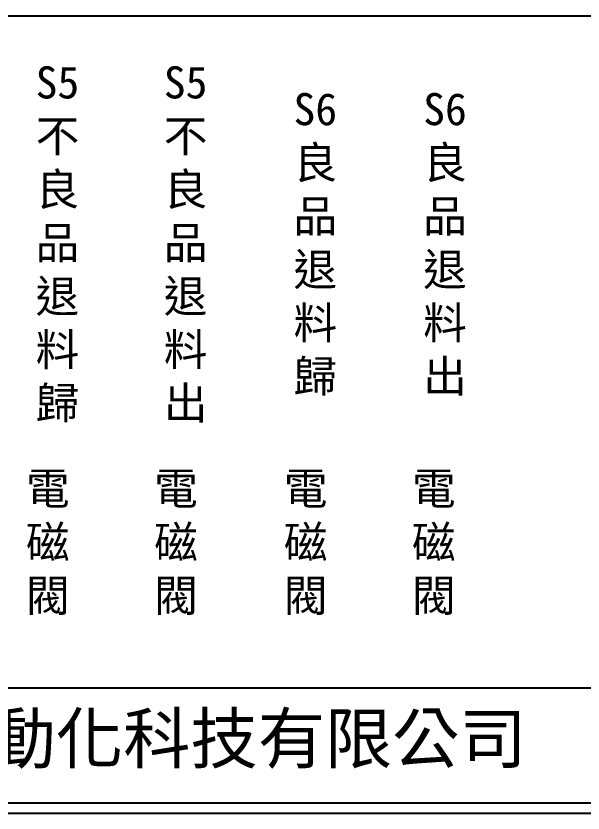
# Model space of a CAD drawing. Extents: x 889 to 1176, y 251 to 455.
# Drawn here: x 955.5 to 1024.6, y 251.2 to 348.2 of the extents above; entities that cross this region are included whole.
import ezdxf

# ---------------------------------------------------------------- set-up
doc = ezdxf.new("R2010")
doc.units = 0
doc.layers.get('0').update_dxf_attribs({"linetype": 'CONTINUOUS'})
doc.styles.add('CNS', font='romanc.shx', dxfattribs={"bigfont": 'chineset.shx'})
doc.styles.add('STSL', font='kaiu.ttf')

msp = doc.modelspace()

# ---------------------------------------------------------------- linework, layer by layer
for p, q in [((893.818, 348.153), (1171.69, 348.153)), ((890.321, 266.445), (1174.821, 266.445)), ((890.321, 252.445), (1174.821, 252.445)), ((889.071, 251.195), (1176.071, 251.195))]:
    msp.add_line(p, q)

# ---------------------------------------------------------------- texts
at = {"style": 'STSL'}
msp.add_text('泓陞自動化科技有限公司', height=6, dxfattribs=at).set_placement((927.675, 257.271))
at = {"char_height": 3.9, "attachment_point": 5, "style": 'CNS'}
for s, insert, width in [('{\\fDFKai-SB|b0|i0|c136|p65;S5不良品退料歸}', (960.594, 320.36), 2.84806), ('{\\fDFKai-SB|b0|i0|c136|p65;S5不良品退料出}', (976.191, 320.36), 2.84806), ('{\\fDFKai-SB|b0|i0|c136|p65;S6\\P良品退料歸}', (991.975, 320.36), 2.84806), ('{\\fDFKai-SB|b0|i0|c136|p65;S6\\P良品退料出}', (1007.758, 320.36), 2.84806), ('{\\fDFKai-SB|b0|i0|c136|p65;電磁閥}', (959.418, 283.937), 8.6627), ('{\\fDFKai-SB|b0|i0|c136|p65;電磁閥}', (975.015, 283.937), 8.6627), ('{\\fDFKai-SB|b0|i0|c136|p65;電磁閥}', (990.798, 283.937), 8.6627), ('{\\fDFKai-SB|b0|i0|c136|p65;電磁閥}', (1006.395, 283.937), 8.6627)]:
    msp.add_mtext(s, dxfattribs=dict(at, insert=insert, width=width))

doc.saveas('drawing.dxf')
